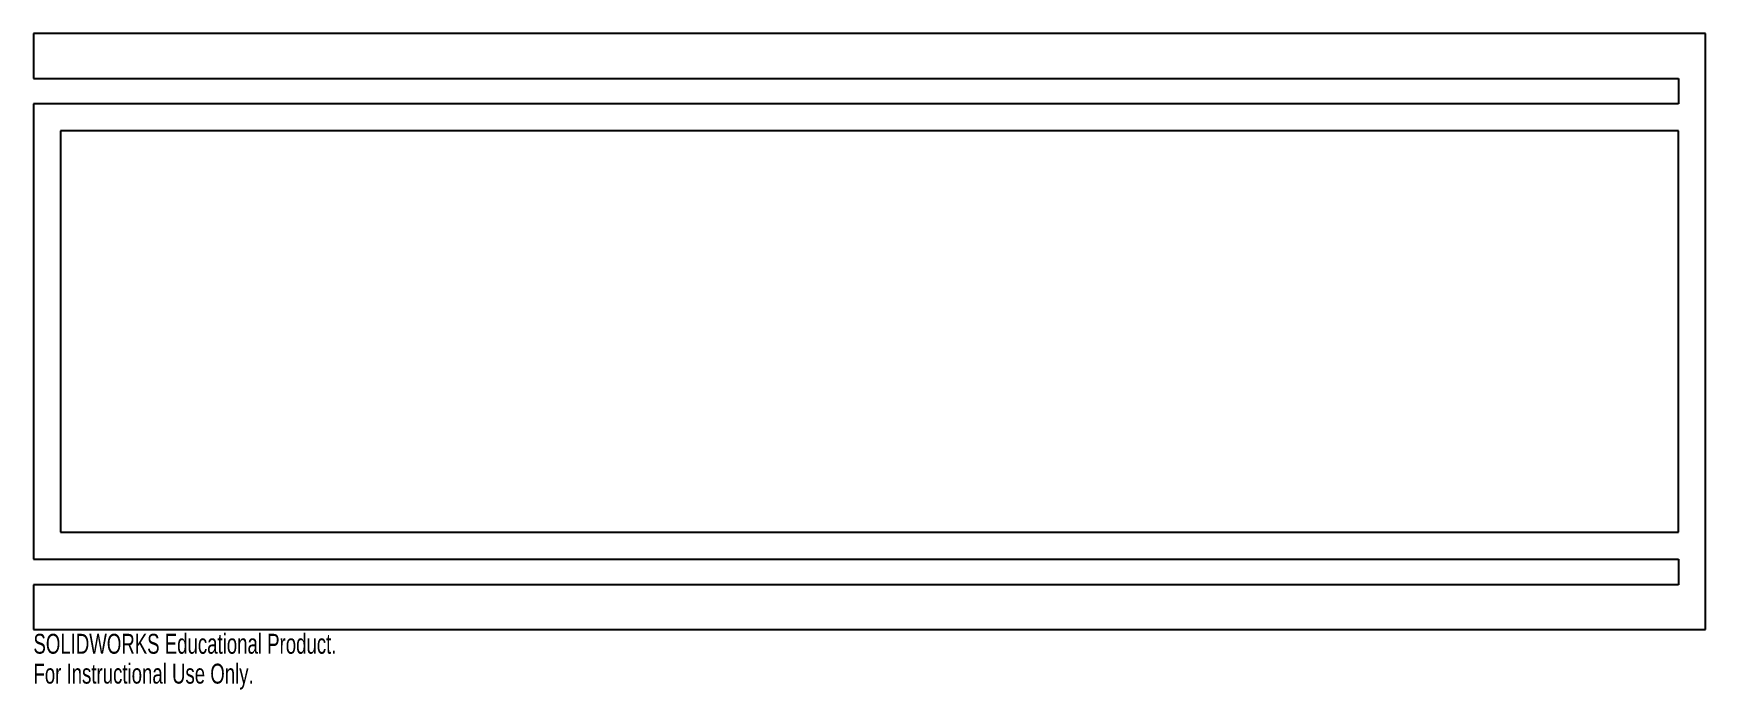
# Model space of a CAD drawing. Header units: inches. Extents: x -8 to 8, y -3.4 to 2.9.
import ezdxf

# ---------------------------------------------------------------- set-up
doc = ezdxf.new("R2010")
doc.units = ezdxf.units.IN
doc.header["$MEASUREMENT"] = 0
doc.styles.add('SLDTEXTSTYLE0', font='TXT', dxfattribs={"width": 0.7})

msp = doc.modelspace()

# ---------------------------------------------------------------- linework, layer by layer
at = {"color": 7, "linetype": 'Continuous', "lineweight": 25}
for p, q in [((-8.004, 2.853), (-8.004, 2.423)), ((8.004, 2.853), (-8.004, 2.853)), ((8.004, -2.853), (8.004, 2.853)), ((-8.004, 2.423), (7.746, 2.423)), ((7.746, 2.423), (7.746, 2.179)), ((7.746, 2.179), (-8.004, 2.179)), ((-8.004, 2.179), (-8.004, -2.179)), ((-7.746, 1.921), (-7.746, -1.921)), ((7.746, 1.921), (-7.746, 1.921)), ((7.746, -1.921), (7.746, 1.921)), ((-7.746, -1.921), (7.746, -1.921)), ((-8.004, -2.179), (7.746, -2.179)), ((7.746, -2.179), (7.746, -2.423)), ((7.746, -2.423), (-8.004, -2.423)), ((-8.004, -2.423), (-8.004, -2.853)), ((-8.004, -2.853), (8.004, -2.853))]:
    msp.add_line(p, q, dxfattribs=at)

# ---------------------------------------------------------------- texts
at = {"color": 7, "linetype": 'Continuous', "char_height": 0.1903, "attachment_point": 1, "style": 'SLDTEXTSTYLE0'}
for s, insert in [('SOLIDWORKS Educational Product.', (-8.004, -2.893)), ('For Instructional Use Only.', (-8.004, -3.179))]:
    msp.add_mtext(s, dxfattribs=dict(at, insert=insert))

doc.saveas('drawing.dxf')
